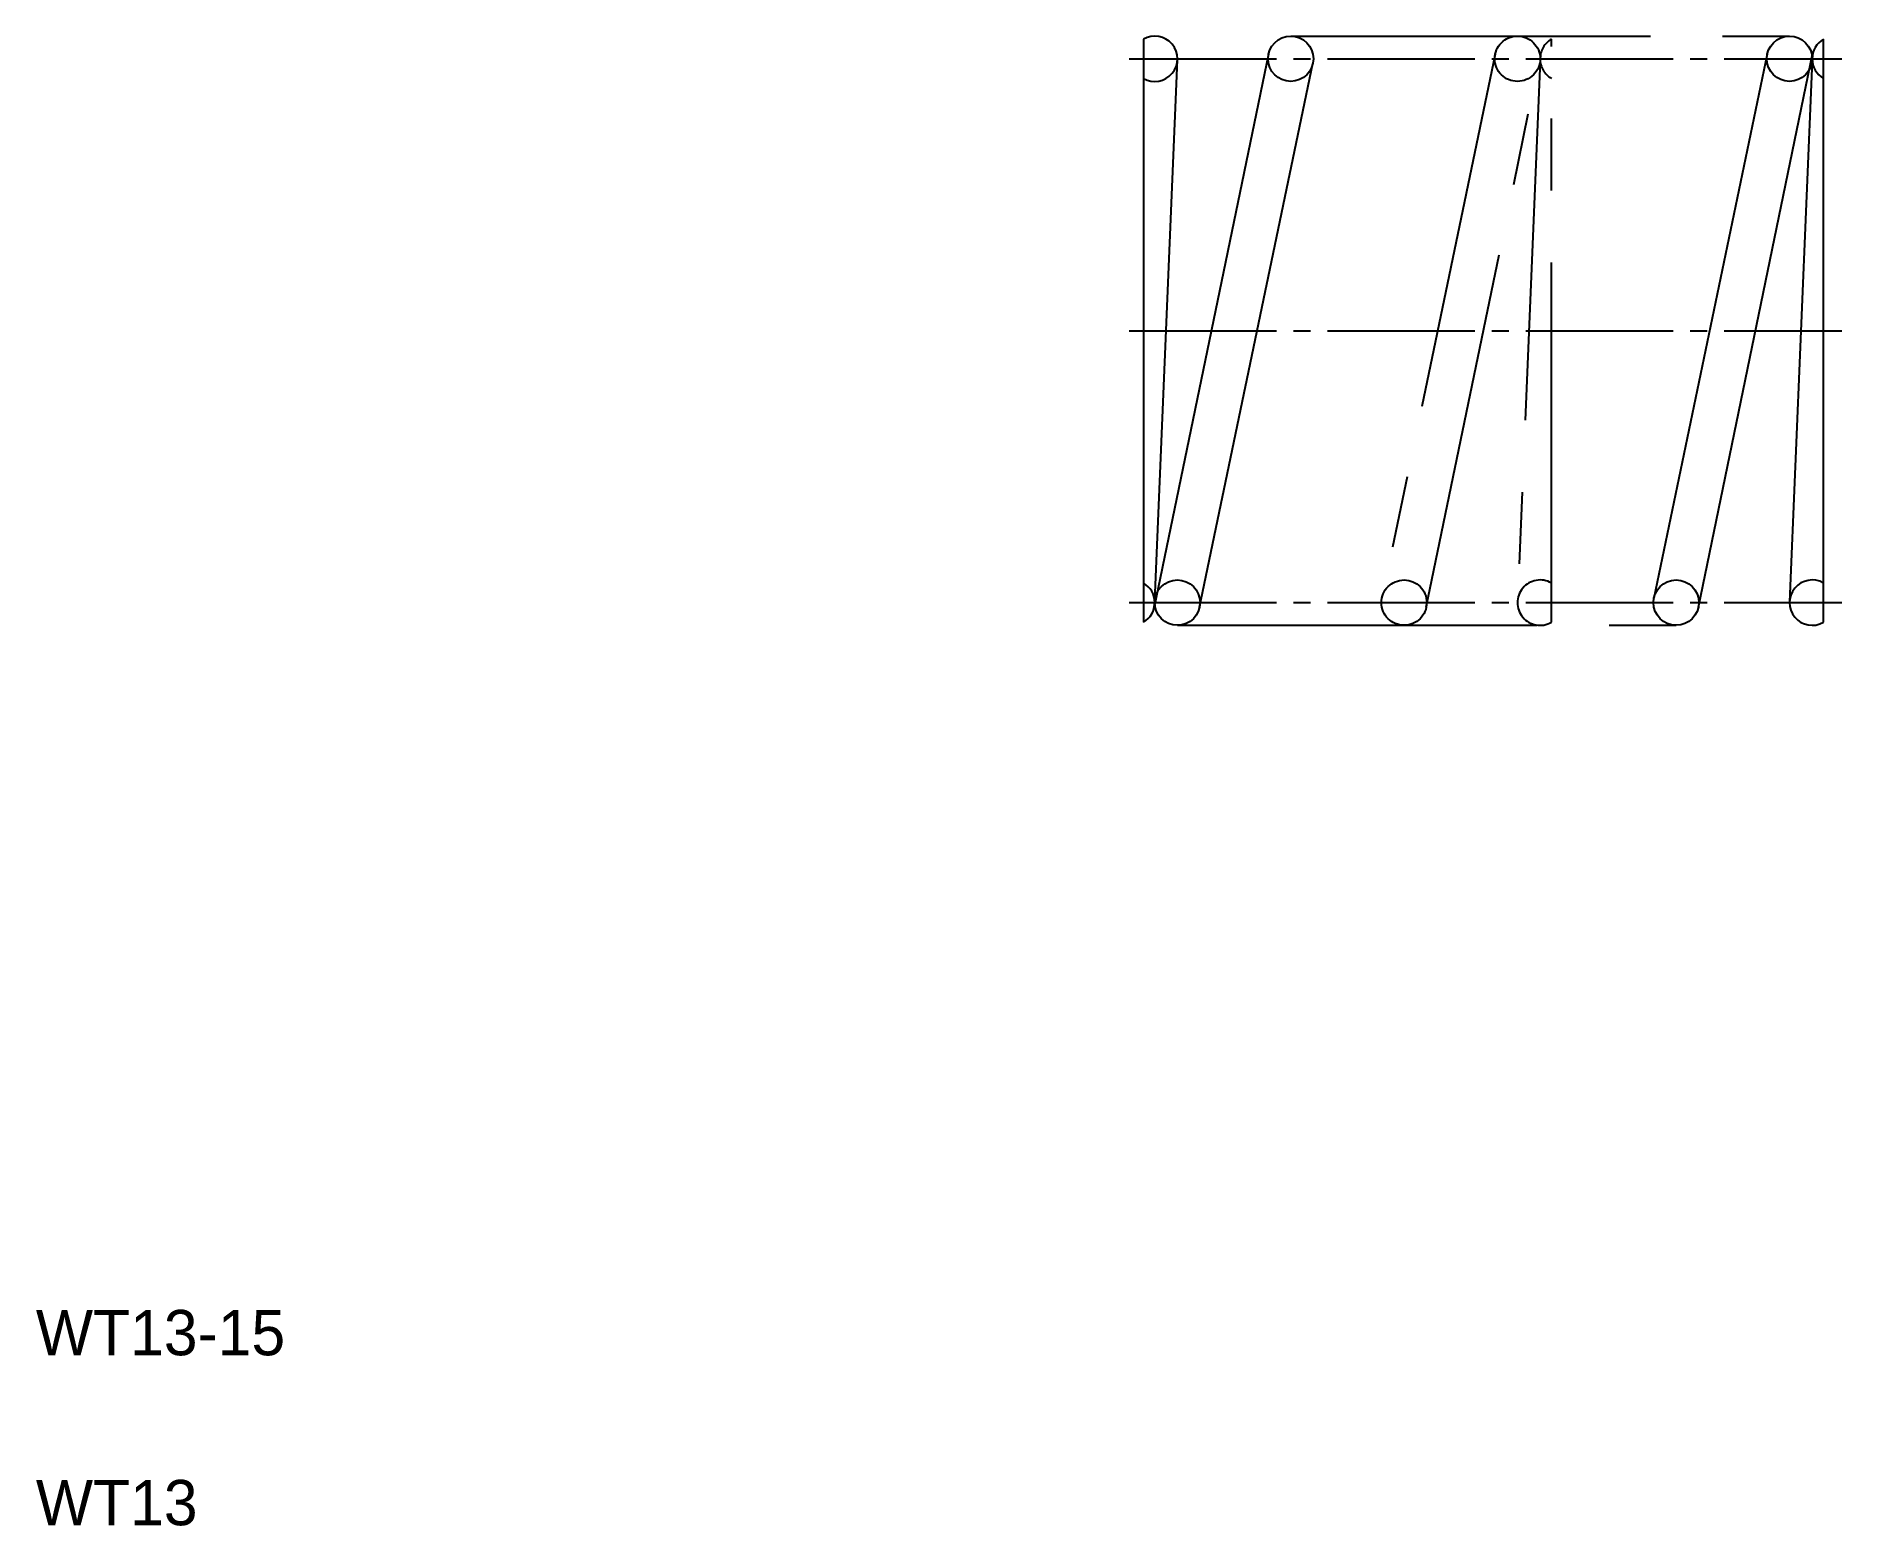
# Model space of a CAD drawing. Extents: x 2.5 to 42.3, y 2.5 to 35.4.
import ezdxf

# ---------------------------------------------------------------- set-up
doc = ezdxf.new("R2010")
doc.units = 0
doc.header["$LTSCALE"] = 0.25
doc.linetypes.add('CENTER', pattern=[17.5, 13, -1.5, 1.5, -1.5])
doc.linetypes.add('PHANTOM', pattern=[63.5, 31.75, -6.35, 6.35, -6.35, 6.35, -6.35])
doc.layers.get('0').update_dxf_attribs({"linetype": 'CONTINUOUS'})
doc.layers.add('CENTER', color=1, linetype='CENTER')

msp = doc.modelspace()

# ---------------------------------------------------------------- linework, layer by layer
for p, q in [((26.928, 35.288), (26.928, 22.422)), ((41.928, 22.422), (41.928, 35.288)), ((29.688, 34.956), (27.168, 22.754)), ((27.18, 22.897), (27.678, 34.834)), ((28.168, 22.753), (30.668, 34.753)), ((40.689, 34.957), (38.189, 22.957)), ((39.168, 22.754), (41.688, 34.956)), ((41.676, 34.813), (41.178, 22.876)), ((41.688, 34.956), (41.676, 34.813)), ((27.168, 22.754), (27.18, 22.897)), ((30.428, 22.355), (30.428, 22.355)), ((33.178, 22.355), (33.178, 22.355))]:
    msp.add_line(p, q)
at = {"color": 3, "linetype": 'PHANTOM'}
for p, q in [((30.178, 35.355), (41.178, 35.355)), ((35.928, 22.422), (35.928, 35.288)), ((34.689, 34.957), (32.189, 22.957)), ((33.168, 22.754), (35.688, 34.956)), ((35.676, 34.813), (35.178, 22.876)), ((35.688, 34.956), (35.676, 34.813)), ((27.678, 22.355), (38.678, 22.355))]:
    msp.add_line(p, q, dxfattribs=at)
for centre in [(30.178, 34.855), (41.178, 34.855), (27.678, 22.855), (38.678, 22.855)]:
    msp.add_circle(centre, 0.5)
for centre in [(35.178, 34.855), (32.678, 22.855)]:
    msp.add_circle(centre, 0.5, dxfattribs=at)
for centre, start, end in [((27.178, 34.855), 240, 120), ((42.178, 34.855), 120, 240), ((26.678, 22.855), 300, 60), ((41.678, 22.855), 60, 300)]:
    msp.add_arc(centre, 0.5, start, end)
for centre, start, end in [((36.178, 34.855), 120, 240), ((35.678, 22.855), 60, 300)]:
    msp.add_arc(centre, 0.5, start, end, dxfattribs=at)
at = {"layer": 'CENTER', "color": 1, "linetype": 'CENTER'}
for p, q in [((26.613, 34.855), (42.333, 34.855)), ((26.613, 28.855), (42.333, 28.855)), ((26.613, 22.855), (42.333, 22.855))]:
    msp.add_line(p, q, dxfattribs=at)

# ---------------------------------------------------------------- texts
for s, p in [('WT13-15', (2.5, 6.25)), ('WT13', (2.5, 2.5))]:
    msp.add_text(s, height=1).set_placement(p)

doc.saveas('drawing.dxf')
